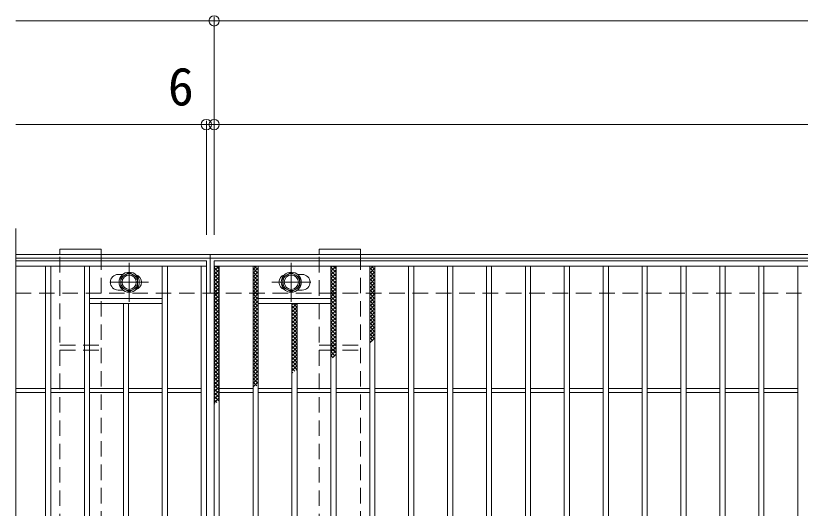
# Model space of a CAD drawing. Units: millimetres on the paper, enlarged 2 times, with parts at other scales. Extents: x -437 to 461, y -392 to 305.
# Drawn here: x -119 to 2, y 222.6 to 298.6 of the extents above; entities that cross this region are included whole.
import ezdxf
from ezdxf.enums import TextEntityAlignment as Align

# ---------------------------------------------------------------- set-up
doc = ezdxf.new("R2010")
doc.units = ezdxf.units.MM
doc.header["$LTSCALE"] = 2
doc.header["$PDMODE"] = 32
doc.header["$PDSIZE"] = 1.6
doc.linetypes.add('CHAIN1', pattern=[8, 5, -1, 1, -1])
doc.linetypes.add('DASHED1', pattern=[1.8, 1.2, -0.6])
for name, color, linetype, lineweight in [('C-1_躯体', 2, 'Continuous', 9), ('C-2_仕上', 3, 'Continuous', 9), ('C-4_文字', 7, 'Continuous', 9), ('C-8_ハッチ', 3, 'DASHED1', 9), ('C-9_記号', 6, 'Continuous', 5), ('C-B_衛生陶器', 2, 'Continuous', 9)]:
    doc.layers.add(name, color=color, linetype=linetype, lineweight=lineweight)
doc.styles.add('ＭＳ ゴシック', font='')
doc.styles.get('ＭＳ ゴシック').set_extended_font_data('MS Gothic')

msp = doc.modelspace()

# ---------------------------------------------------------------- linework, layer by layer
at = {"layer": 'C-1_躯体'}
for p, q in [((-119.021, 261.786), (140.979, 261.786)), ((-89.021, 255.786), (-89.021, 261.786)), ((-119.021, 261.186), (140.979, 261.186))]:
    msp.add_line(p, q, dxfattribs=at)
at = {"layer": 'C-1_躯体', "linetype": 'DASHED1'}
msp.add_line((-119.021, 255.786), (140.979, 255.786), dxfattribs=at)
at = {"layer": 'C-2_仕上'}
for p, q in [((-119.021, 265.786), (-119.021, 175.786)), ((-119.021, 260.786), (-89.621, 260.786)), ((-89.621, 180.786), (-89.621, 260.786)), ((-88.421, 260.786), (110.379, 260.786)), ((-88.421, 180.786), (-88.421, 260.786)), ((-119.021, 259.986), (-89.621, 259.986)), ((-114.421, 181.586), (-114.421, 259.986)), ((-113.621, 181.586), (-113.621, 259.986)), ((-108.421, 181.586), (-108.421, 259.986)), ((-107.621, 181.586), (-107.621, 259.986)), ((-96.421, 181.586), (-96.421, 259.986)), ((-95.621, 181.586), (-95.621, 259.986)), ((-90.421, 259.986), (-90.421, 181.586)), ((-88.421, 259.986), (110.379, 259.986)), ((-87.621, 181.586), (-87.621, 259.986)), ((-82.421, 181.586), (-82.421, 259.986)), ((-81.621, 181.586), (-81.621, 259.986)), ((-70.421, 181.586), (-70.421, 259.986)), ((-69.621, 181.586), (-69.621, 259.986)), ((-64.421, 181.586), (-64.421, 259.986)), ((-63.621, 181.586), (-63.621, 259.986)), ((-58.421, 181.586), (-58.421, 259.986)), ((-57.621, 181.586), (-57.621, 259.986)), ((-52.421, 181.586), (-52.421, 259.986)), ((-51.621, 181.586), (-51.621, 259.986)), ((-46.421, 181.586), (-46.421, 259.986)), ((-45.621, 181.586), (-45.621, 259.986)), ((-40.421, 181.586), (-40.421, 259.986)), ((-39.621, 181.586), (-39.621, 259.986)), ((-34.421, 181.586), (-34.421, 259.986)), ((-33.621, 181.586), (-33.621, 259.986)), ((-28.421, 181.586), (-28.421, 259.986)), ((-27.621, 181.586), (-27.621, 259.986)), ((-22.421, 181.586), (-22.421, 259.986)), ((-21.621, 181.586), (-21.621, 259.986)), ((-16.421, 181.586), (-16.421, 259.986)), ((-15.621, 181.586), (-15.621, 259.986)), ((-10.421, 181.586), (-10.421, 259.986)), ((-9.621, 181.586), (-9.621, 259.986)), ((-4.421, 181.586), (-4.421, 259.986)), ((-3.621, 181.586), (-3.621, 259.986)), ((1.579, 181.586), (1.579, 259.986)), ((-103.221, 258.686), (-102.502, 258.686)), ((-75.54, 258.686), (-74.821, 258.686)), ((-102.502, 256.286), (-103.221, 256.286)), ((-74.821, 256.286), (-75.54, 256.286)), ((-96.421, 254.986), (-107.621, 254.986)), ((-96.421, 254.186), (-107.621, 254.186)), ((-102.421, 187.386), (-102.421, 254.186)), ((-101.621, 187.386), (-101.621, 254.186)), ((-81.621, 254.986), (-70.421, 254.986)), ((-81.621, 254.186), (-70.421, 254.186)), ((-76.421, 187.386), (-76.421, 254.186)), ((-75.621, 187.386), (-75.621, 254.186)), ((-119.021, 241.086), (-114.421, 241.086)), ((-113.621, 241.086), (-108.421, 241.086)), ((-107.621, 241.086), (-102.421, 241.086)), ((-101.621, 241.086), (-96.421, 241.086)), ((-95.621, 241.086), (-90.421, 241.086)), ((-87.621, 241.086), (-82.421, 241.086)), ((-81.621, 241.086), (-76.421, 241.086)), ((-75.621, 241.086), (-70.421, 241.086)), ((-69.621, 241.086), (-64.421, 241.086)), ((-63.621, 241.086), (-58.421, 241.086)), ((-57.621, 241.086), (-52.421, 241.086)), ((-51.621, 241.086), (-46.421, 241.086)), ((-45.621, 241.086), (-40.421, 241.086)), ((-39.621, 241.086), (-34.421, 241.086)), ((-33.621, 241.086), (-28.421, 241.086)), ((-27.621, 241.086), (-22.421, 241.086)), ((-21.621, 241.086), (-16.421, 241.086)), ((-15.621, 241.086), (-10.421, 241.086)), ((-9.621, 241.086), (-4.421, 241.086)), ((-3.621, 241.086), (1.579, 241.086)), ((-119.021, 240.486), (-114.421, 240.486)), ((-113.621, 240.486), (-108.421, 240.486)), ((-107.621, 240.486), (-102.421, 240.486)), ((-101.621, 240.486), (-96.421, 240.486)), ((-95.621, 240.486), (-90.421, 240.486)), ((-87.621, 240.486), (-82.421, 240.486)), ((-81.621, 240.486), (-76.421, 240.486)), ((-75.621, 240.486), (-70.421, 240.486)), ((-69.621, 240.486), (-64.421, 240.486)), ((-63.621, 240.486), (-58.421, 240.486)), ((-57.621, 240.486), (-52.421, 240.486)), ((-51.621, 240.486), (-46.421, 240.486)), ((-45.621, 240.486), (-40.421, 240.486)), ((-39.621, 240.486), (-34.421, 240.486)), ((-33.621, 240.486), (-28.421, 240.486)), ((-27.621, 240.486), (-22.421, 240.486)), ((-21.621, 240.486), (-16.421, 240.486)), ((-15.621, 240.486), (-10.421, 240.486)), ((-9.621, 240.486), (-4.421, 240.486)), ((-3.621, 240.486), (1.579, 240.486))]:
    msp.add_line(p, q, dxfattribs=at)
for centre, start, end in [((-103.221, 257.486), 90, 180), ((-100.821, 257.486), 0, 73.66518), ((-77.221, 257.486), 106.33482, 180), ((-74.821, 257.486), 0, 90), ((-103.221, 257.486), 180, 270), ((-100.821, 257.486), 286.33482, 0), ((-77.221, 257.486), 180, 253.66518), ((-74.821, 257.486), 270, 0)]:
    msp.add_arc(centre, 1.2, start, end, dxfattribs=at)
at = {"layer": 'C-4_文字'}
for p, q in [((-119.021, 297.786), (-88.421, 297.786)), ((-88.421, 298.386), (-88.421, 264.786)), ((-88.421, 297.786), (111.579, 297.786)), ((-89.621, 282.386), (-89.621, 264.786)), ((-119.021, 281.786), (-89.621, 281.786)), ((-89.621, 281.786), (-88.421, 281.786)), ((-88.421, 281.786), (110.379, 281.786))]:
    msp.add_line(p, q, dxfattribs=at)
for p in [(-88.421, 297.786), (-89.621, 281.786), (-88.421, 281.786)]:
    msp.add_point(p, dxfattribs=at)
at = {"layer": 'C-8_ハッチ', "linetype": 'Continuous'}
for p, q in [((-112.221, 262.586), (-105.821, 262.586)), ((-112.221, 261.786), (-112.221, 262.586)), ((-105.821, 262.586), (-105.821, 261.786)), ((-72.221, 262.586), (-65.821, 262.586)), ((-72.221, 261.786), (-72.221, 262.586)), ((-65.821, 262.586), (-65.821, 261.786))]:
    msp.add_line(p, q, dxfattribs=at)
at = {"layer": 'C-8_ハッチ'}
for p, q in [((-112.221, 261.786), (-105.821, 261.786)), ((-112.221, 179.786), (-112.221, 261.786)), ((-105.821, 261.786), (-105.821, 179.786)), ((-72.221, 261.786), (-65.821, 261.786)), ((-72.221, 179.786), (-72.221, 261.786)), ((-65.821, 261.786), (-65.821, 179.786)), ((-112.221, 247.786), (-105.821, 247.786)), ((-112.221, 246.986), (-105.821, 246.986)), ((-72.221, 247.786), (-65.821, 247.786)), ((-72.221, 246.986), (-65.821, 246.986))]:
    msp.add_line(p, q, dxfattribs=at)
at = {"layer": 'C-9_記号'}
for p, q in [((-88.421, 259.228), (-87.663, 259.986)), ((-88.421, 259.794), (-88.229, 259.986)), ((-88.421, 259.739), (-87.621, 258.939)), ((-88.421, 258.663), (-87.621, 259.463)), ((-88.421, 259.173), (-87.621, 258.373)), ((-88.103, 259.986), (-87.621, 259.504)), ((-82.421, 259.451), (-81.886, 259.986)), ((-82.421, 258.885), (-81.621, 259.685)), ((-82.421, 259.618), (-81.621, 258.818)), ((-82.421, 258.32), (-81.621, 259.12)), ((-82.421, 259.052), (-81.621, 258.252)), ((-82.224, 259.986), (-81.621, 259.384)), ((-81.658, 259.986), (-81.621, 259.949)), ((-70.421, 259.743), (-70.178, 259.986)), ((-70.421, 259.177), (-69.621, 259.977)), ((-70.421, 259.789), (-69.621, 258.989)), ((-70.421, 258.611), (-69.621, 259.412)), ((-70.421, 259.224), (-69.621, 258.424)), ((-70.053, 259.986), (-69.621, 259.555)), ((-64.421, 259.436), (-63.871, 259.986)), ((-64.421, 259.705), (-63.621, 258.905)), ((-64.421, 258.871), (-63.621, 259.671)), ((-64.421, 259.14), (-63.621, 258.34)), ((-64.421, 258.305), (-63.621, 259.105)), ((-64.137, 259.986), (-63.621, 259.471)), ((-88.421, 258.097), (-87.621, 258.897)), ((-88.421, 258.607), (-87.621, 257.807)), ((-88.421, 257.531), (-87.621, 258.331)), ((-88.421, 258.042), (-87.621, 257.242)), ((-88.421, 256.966), (-87.621, 257.766)), ((-82.421, 257.754), (-81.621, 258.554)), ((-82.421, 258.487), (-81.621, 257.687)), ((-82.421, 257.188), (-81.621, 257.988)), ((-82.421, 257.921), (-81.621, 257.121)), ((-70.421, 258.046), (-69.621, 258.846)), ((-70.421, 258.658), (-69.621, 257.858)), ((-70.421, 257.48), (-69.621, 258.28)), ((-70.421, 258.092), (-69.621, 257.292)), ((-64.421, 258.574), (-63.621, 257.774)), ((-64.421, 257.739), (-63.621, 258.539)), ((-64.421, 258.008), (-63.621, 257.208)), ((-64.421, 257.174), (-63.621, 257.974)), ((-88.421, 257.476), (-87.621, 256.676)), ((-88.421, 256.4), (-87.621, 257.2)), ((-88.421, 256.91), (-87.621, 256.11)), ((-88.421, 255.834), (-87.621, 256.634)), ((-82.421, 256.623), (-81.621, 257.423)), ((-82.421, 257.355), (-81.621, 256.555)), ((-82.421, 256.057), (-81.621, 256.857)), ((-82.421, 256.79), (-81.621, 255.99)), ((-70.421, 256.914), (-69.621, 257.714)), ((-70.421, 257.527), (-69.621, 256.727)), ((-70.421, 256.349), (-69.621, 257.149)), ((-70.421, 256.961), (-69.621, 256.161)), ((-70.421, 255.783), (-69.621, 256.583)), ((-64.421, 257.443), (-63.621, 256.643)), ((-64.421, 256.608), (-63.621, 257.408)), ((-64.421, 256.877), (-63.621, 256.077)), ((-64.421, 256.042), (-63.621, 256.842)), ((-88.421, 256.345), (-87.621, 255.544)), ((-88.421, 255.268), (-87.621, 256.069)), ((-88.421, 255.779), (-87.621, 254.979)), ((-88.421, 254.703), (-87.621, 255.503)), ((-82.421, 255.491), (-81.621, 256.291)), ((-82.421, 256.224), (-81.621, 255.424)), ((-82.421, 254.925), (-81.621, 255.726)), ((-82.421, 255.658), (-81.621, 254.858)), ((-70.421, 256.395), (-69.621, 255.595)), ((-70.421, 255.217), (-69.621, 256.017)), ((-70.421, 255.83), (-69.621, 255.03)), ((-70.421, 254.652), (-69.621, 255.452)), ((-64.421, 256.311), (-63.621, 255.511)), ((-64.421, 255.476), (-63.621, 256.276)), ((-64.421, 255.746), (-63.621, 254.946)), ((-64.421, 254.911), (-63.621, 255.711)), ((-88.421, 255.213), (-87.621, 254.413)), ((-88.421, 254.137), (-87.621, 254.937)), ((-88.421, 254.647), (-87.621, 253.847)), ((-88.421, 253.572), (-87.621, 254.371)), ((-82.421, 254.36), (-81.621, 255.16)), ((-82.421, 255.093), (-81.621, 254.293)), ((-82.421, 253.794), (-81.621, 254.594)), ((-82.421, 254.527), (-81.621, 253.727)), ((-76.421, 254.008), (-76.243, 254.186)), ((-76.421, 253.442), (-75.677, 254.186)), ((-76.21, 254.186), (-75.621, 253.597)), ((-70.421, 255.264), (-69.621, 254.464)), ((-70.421, 254.086), (-69.621, 254.886)), ((-70.421, 254.698), (-69.621, 253.898)), ((-70.421, 253.52), (-69.621, 254.32)), ((-70.421, 254.133), (-69.621, 253.332)), ((-64.421, 255.18), (-63.621, 254.38)), ((-64.421, 254.345), (-63.621, 255.145)), ((-64.421, 254.614), (-63.621, 253.814)), ((-64.421, 253.779), (-63.621, 254.579)), ((-88.421, 254.082), (-87.621, 253.282)), ((-88.421, 253.006), (-87.621, 253.806)), ((-88.421, 253.516), (-87.621, 252.716)), ((-88.421, 252.44), (-87.621, 253.24)), ((-88.421, 252.95), (-87.621, 252.15)), ((-82.421, 253.228), (-81.621, 254.029)), ((-82.421, 253.961), (-81.621, 253.161)), ((-82.421, 252.663), (-81.621, 253.463)), ((-82.421, 253.396), (-81.621, 252.596)), ((-82.421, 252.097), (-81.621, 252.897)), ((-76.421, 253.832), (-75.621, 253.032)), ((-76.421, 252.876), (-75.621, 253.676)), ((-76.421, 253.266), (-75.621, 252.466)), ((-76.421, 252.311), (-75.621, 253.111)), ((-70.421, 252.955), (-69.621, 253.755)), ((-70.421, 253.567), (-69.621, 252.767)), ((-70.421, 252.389), (-69.621, 253.189)), ((-70.421, 253.001), (-69.621, 252.201)), ((-64.421, 254.049), (-63.621, 253.248)), ((-64.421, 253.214), (-63.621, 254.014)), ((-64.421, 253.483), (-63.621, 252.683)), ((-64.421, 252.648), (-63.621, 253.448)), ((-64.421, 252.917), (-63.621, 252.117)), ((-88.421, 251.874), (-87.621, 252.674)), ((-88.421, 252.385), (-87.621, 251.585)), ((-88.421, 251.309), (-87.621, 252.109)), ((-88.421, 251.819), (-87.621, 251.019)), ((-82.421, 252.83), (-81.621, 252.03)), ((-82.421, 251.531), (-81.621, 252.332)), ((-82.421, 252.264), (-81.621, 251.464)), ((-82.421, 250.966), (-81.621, 251.766)), ((-82.421, 251.699), (-81.621, 250.898)), ((-76.421, 252.7), (-75.621, 251.9)), ((-76.421, 251.745), (-75.621, 252.545)), ((-76.421, 252.135), (-75.621, 251.335)), ((-76.421, 251.179), (-75.621, 251.979)), ((-70.421, 251.823), (-69.621, 252.623)), ((-70.421, 252.435), (-69.621, 251.635)), ((-70.421, 251.258), (-69.621, 252.058)), ((-70.421, 251.87), (-69.621, 251.07)), ((-64.421, 252.082), (-63.621, 252.882)), ((-64.421, 252.351), (-63.621, 251.551)), ((-64.421, 251.517), (-63.621, 252.317)), ((-64.421, 251.786), (-63.621, 250.986)), ((-64.421, 250.951), (-63.621, 251.751)), ((-88.421, 250.743), (-87.621, 251.543)), ((-88.421, 251.253), (-87.621, 250.453)), ((-88.421, 250.177), (-87.621, 250.977)), ((-88.421, 250.688), (-87.621, 249.888)), ((-82.421, 250.4), (-81.621, 251.2)), ((-82.421, 251.133), (-81.621, 250.333)), ((-82.421, 249.834), (-81.621, 250.634)), ((-82.421, 250.567), (-81.621, 249.767)), ((-76.421, 251.569), (-75.621, 250.769)), ((-76.421, 250.614), (-75.621, 251.414)), ((-76.421, 251.003), (-75.621, 250.203)), ((-76.421, 250.048), (-75.621, 250.848)), ((-70.421, 250.692), (-69.621, 251.492)), ((-70.421, 251.304), (-69.621, 250.504)), ((-70.421, 250.126), (-69.621, 250.926)), ((-70.421, 250.738), (-69.621, 249.938)), ((-64.421, 251.22), (-63.621, 250.42)), ((-64.421, 250.385), (-63.621, 251.185)), ((-64.421, 250.654), (-63.621, 249.854)), ((-64.421, 249.82), (-63.621, 250.62)), ((-88.421, 249.612), (-87.621, 250.412)), ((-88.421, 250.122), (-87.621, 249.322)), ((-88.421, 249.046), (-87.621, 249.846)), ((-88.421, 249.556), (-87.621, 248.756)), ((-88.421, 248.48), (-87.621, 249.28)), ((-82.421, 249.269), (-81.621, 250.069)), ((-82.421, 250.002), (-81.621, 249.201)), ((-82.421, 248.703), (-81.621, 249.503)), ((-82.421, 249.436), (-81.621, 248.636)), ((-76.421, 250.438), (-75.621, 249.638)), ((-76.421, 249.482), (-75.621, 250.282)), ((-76.421, 249.872), (-75.621, 249.072)), ((-76.421, 248.916), (-75.621, 249.717)), ((-76.421, 249.306), (-75.621, 248.506)), ((-70.421, 249.561), (-69.621, 250.36)), ((-70.421, 250.173), (-69.621, 249.373)), ((-70.421, 248.995), (-69.621, 249.795)), ((-70.421, 249.607), (-69.621, 248.807)), ((-64.421, 250.089), (-63.621, 249.289)), ((-64.421, 249.254), (-63.621, 250.054)), ((-64.421, 249.523), (-63.621, 248.723)), ((-64.421, 248.688), (-63.621, 249.488)), ((-88.421, 248.991), (-87.621, 248.19)), ((-88.421, 247.915), (-87.621, 248.715)), ((-88.421, 248.425), (-87.621, 247.625)), ((-88.421, 247.349), (-87.621, 248.149)), ((-82.421, 248.137), (-81.621, 248.937)), ((-82.421, 248.87), (-81.621, 248.07)), ((-82.421, 247.572), (-81.621, 248.372)), ((-82.421, 248.304), (-81.621, 247.504)), ((-76.421, 248.351), (-75.621, 249.151)), ((-76.421, 248.741), (-75.621, 247.941)), ((-76.421, 247.785), (-75.621, 248.585)), ((-76.421, 248.175), (-75.621, 247.375)), ((-70.421, 248.429), (-69.621, 249.229)), ((-70.421, 249.041), (-69.621, 248.241)), ((-70.421, 247.863), (-69.621, 248.664)), ((-70.421, 248.476), (-69.621, 247.676)), ((-70.421, 247.298), (-69.621, 248.098)), ((-64.421, 248.957), (-63.93, 248.466)), ((-64.421, 248.123), (-63.621, 248.923)), ((-64.421, 248.392), (-64.248, 248.218)), ((-88.421, 247.859), (-87.621, 247.059)), ((-88.421, 246.783), (-87.621, 247.583)), ((-88.421, 247.294), (-87.621, 246.494)), ((-88.421, 246.218), (-87.621, 247.018)), ((-82.421, 247.006), (-81.621, 247.806)), ((-82.421, 247.739), (-81.621, 246.939)), ((-82.421, 246.44), (-81.621, 247.24)), ((-82.421, 247.173), (-81.621, 246.373)), ((-76.421, 247.219), (-75.621, 248.02)), ((-76.421, 247.609), (-75.621, 246.809)), ((-76.421, 246.654), (-75.621, 247.454)), ((-76.421, 247.044), (-75.621, 246.243)), ((-76.421, 246.088), (-75.621, 246.888)), ((-70.421, 247.91), (-69.621, 247.11)), ((-70.421, 246.732), (-69.621, 247.532)), ((-70.421, 247.344), (-69.621, 246.544)), ((-70.421, 246.166), (-69.621, 246.966)), ((-88.421, 246.728), (-87.621, 245.928)), ((-88.421, 245.652), (-87.621, 246.452)), ((-88.421, 246.162), (-87.621, 245.362)), ((-88.421, 245.086), (-87.621, 245.886)), ((-82.421, 245.875), (-81.621, 246.675)), ((-82.421, 246.607), (-81.621, 245.807)), ((-82.421, 246.516), (-82.142, 246.237)), ((-82.421, 245.309), (-81.621, 246.109)), ((-82.421, 246.042), (-81.621, 245.242)), ((-76.421, 246.478), (-75.621, 245.678)), ((-76.421, 245.522), (-75.621, 246.322)), ((-76.421, 245.912), (-75.621, 245.112)), ((-76.421, 244.957), (-75.621, 245.757)), ((-70.421, 246.779), (-69.789, 246.146)), ((-70.421, 246.213), (-70.107, 245.898)), ((-70.185, 245.837), (-69.621, 246.401)), ((-88.421, 245.596), (-87.621, 244.797)), ((-88.421, 244.52), (-87.621, 245.321)), ((-88.421, 245.031), (-87.621, 244.231)), ((-88.421, 243.955), (-87.621, 244.755)), ((-88.421, 244.465), (-87.621, 243.665)), ((-82.421, 244.743), (-81.621, 245.543)), ((-82.421, 245.476), (-81.621, 244.676)), ((-82.421, 244.177), (-81.621, 244.978)), ((-82.421, 244.91), (-81.621, 244.11)), ((-76.421, 245.346), (-75.621, 244.546)), ((-76.421, 244.391), (-75.621, 245.191)), ((-76.421, 244.781), (-75.621, 243.981)), ((-76.421, 243.825), (-75.621, 244.625)), ((-88.421, 243.389), (-87.621, 244.189)), ((-88.421, 243.899), (-87.621, 243.099)), ((-88.421, 242.823), (-87.621, 243.624)), ((-88.421, 243.334), (-87.621, 242.534)), ((-82.421, 243.612), (-81.621, 244.412)), ((-82.421, 244.345), (-81.621, 243.545)), ((-82.421, 243.046), (-81.621, 243.846)), ((-82.421, 243.779), (-81.621, 242.979)), ((-82.421, 242.481), (-81.621, 243.281)), ((-82.421, 243.213), (-81.621, 242.413)), ((-76.421, 244.215), (-75.965, 243.759)), ((-76.421, 243.649), (-76.283, 243.511)), ((-75.766, 243.915), (-75.621, 244.06)), ((-88.421, 242.258), (-87.621, 243.058)), ((-88.421, 242.768), (-87.621, 241.968)), ((-88.421, 241.692), (-87.621, 242.492)), ((-88.421, 242.202), (-87.621, 241.402)), ((-82.421, 241.915), (-81.621, 242.715)), ((-82.421, 242.648), (-81.621, 241.848)), ((-82.421, 241.349), (-81.621, 242.149)), ((-82.421, 242.082), (-81.824, 241.485)), ((-88.421, 241.126), (-87.621, 241.926)), ((-88.421, 241.637), (-87.621, 240.837)), ((-88.421, 240.561), (-87.621, 241.361)), ((-88.421, 241.071), (-87.621, 240.271)), ((-88.421, 239.995), (-87.621, 240.795)), ((-88.421, 240.505), (-87.621, 239.705)), ((-88.421, 239.429), (-87.621, 240.229)), ((-88.421, 239.94), (-87.683, 239.202)), ((-88.421, 238.864), (-87.621, 239.664)), ((-88.421, 239.374), (-88.001, 238.954)), ((-88.421, 238.808), (-88.318, 238.706))]:
    msp.add_line(p, q, dxfattribs=at)
at = {"layer": 'C-B_衛生陶器', "color": 7, "linetype": 'CHAIN1'}
for p, q in [((-101.521, 254.486), (-101.521, 260.486)), ((-76.521, 254.486), (-76.521, 260.486)), ((-104.521, 257.486), (-98.521, 257.486)), ((-79.521, 257.486), (-73.521, 257.486))]:
    msp.add_line(p, q, dxfattribs=at)
at = {"layer": 'C-B_衛生陶器'}
for points in [[(-102.82, 256.736), (-101.521, 255.986), (-100.222, 256.736), (-100.222, 258.236), (-101.521, 258.986), (-102.82, 258.236)], [(-77.82, 256.736), (-76.521, 255.986), (-75.222, 256.736), (-75.222, 258.236), (-76.521, 258.986), (-77.82, 258.236)]]:
    msp.add_lwpolyline(points, close=True, dxfattribs=at)
for centre, radius in [((-101.521, 257.486), 1.55), ((-76.521, 257.486), 1.55), ((-101.521, 257.486), 1.3), ((-101.521, 257.486), 1.1), ((-76.521, 257.486), 1.3), ((-76.521, 257.486), 1.1)]:
    msp.add_circle(centre, radius, dxfattribs=at)

# ---------------------------------------------------------------- texts
at = {"layer": 'C-4_文字', "color": 2, "style": 'ＭＳ ゴシック'}
msp.add_text('6', height=5.865, dxfattribs=at).set_placement((-95.55, 282.986), align=Align.BOTTOM_LEFT)

doc.saveas('drawing.dxf')
